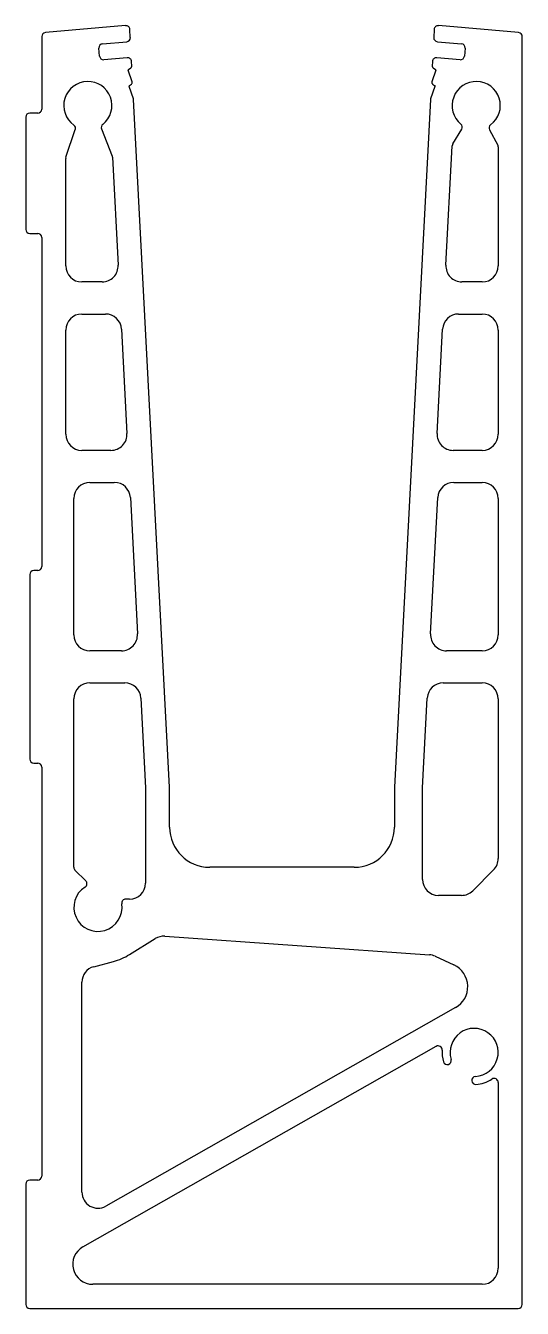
# Model space of a CAD drawing. Extents: x 1093 to 1155, y 2008 to 2168.
import ezdxf

# ---------------------------------------------------------------- set-up
doc = ezdxf.new("R2010")
doc.units = 0
doc.layers.get('0').update_dxf_attribs({"linetype": 'CONTINUOUS'})

msp = doc.modelspace()

# ---------------------------------------------------------------- linework, layer by layer
for p, q in [((1105.68, 2168.33), (1095.69, 2167.46)), ((1106.27, 2166.86), (1106.22, 2167.86)), ((1144.13, 2167.86), (1144.07, 2166.86)), ((1154.65, 2167.46), (1144.67, 2168.33)), ((1095.24, 2166.96), (1095.24, 2157.92)), ((1102.81, 2166.07), (1105.82, 2166.33)), ((1144.53, 2166.33), (1147.53, 2166.07)), ((1155.11, 2008.87), (1155.11, 2166.96)), ((1102.45, 2164.53), (1102.36, 2165.53)), ((1105.89, 2164.33), (1102.99, 2164.08)), ((1147.36, 2164.08), (1144.46, 2164.33)), ((1147.99, 2165.53), (1147.9, 2164.53)), ((1106.51, 2161.34), (1106.01, 2162.76)), ((1106.05, 2162.88), (1106.35, 2163.07)), ((1106.46, 2163.29), (1106.43, 2163.86)), ((1144.34, 2162.76), (1143.84, 2161.34)), ((1143.92, 2163.86), (1143.89, 2163.29)), ((1144, 2163.07), (1144.3, 2162.88)), ((1106.16, 2160.88), (1106.41, 2161.04)), ((1143.94, 2161.04), (1144.19, 2160.88)), ((1106.67, 2159.19), (1106.12, 2160.76)), ((1144.23, 2160.76), (1143.68, 2159.19)), ((1111.17, 2073.37), (1106.68, 2159.12)), ((1143.67, 2159.12), (1139.17, 2073.37)), ((1093.24, 2156.92), (1093.24, 2142.92)), ((1094.74, 2157.42), (1093.74, 2157.42)), ((1098.26, 2151.91), (1099.42, 2155.36)), ((1102.69, 2155.45), (1104.02, 2152.07)), ((1146.44, 2153.59), (1147.56, 2155.42)), ((1151.03, 2155.33), (1152.05, 2153.44)), ((1145.59, 2138.48), (1146.37, 2153.36)), ((1152.11, 2153.2), (1152.11, 2138.37)), ((1098.24, 2138.37), (1098.24, 2151.75)), ((1104.05, 2151.91), (1104.76, 2138.48)), ((1093.74, 2142.42), (1094.74, 2142.42)), ((1095.24, 2141.92), (1095.24, 2100.87)), ((1102.76, 2136.37), (1100.24, 2136.37)), ((1150.11, 2136.37), (1147.59, 2136.37)), ((1100.24, 2132.37), (1103.18, 2132.37)), ((1147.17, 2132.37), (1150.11, 2132.37)), ((1098.24, 2117.37), (1098.24, 2130.37)), ((1105.18, 2130.48), (1105.86, 2117.48)), ((1144.49, 2117.48), (1145.17, 2130.48)), ((1152.11, 2130.37), (1152.11, 2117.37)), ((1103.86, 2115.37), (1100.24, 2115.37)), ((1150.11, 2115.37), (1146.49, 2115.37)), ((1101.24, 2111.37), (1104.28, 2111.37)), ((1146.57, 2111.37), (1150.11, 2111.37)), ((1099.24, 2092.37), (1099.24, 2109.37)), ((1106.28, 2109.48), (1107.17, 2092.48)), ((1143.68, 2092.48), (1144.57, 2109.48)), ((1152.11, 2109.37), (1152.11, 2092.37)), ((1094.74, 2100.37), (1094.24, 2100.37)), ((1093.74, 2099.87), (1093.74, 2076.87)), ((1105.17, 2090.37), (1101.24, 2090.37)), ((1150.11, 2090.37), (1145.68, 2090.37)), ((1101.24, 2086.37), (1105.59, 2086.37)), ((1145.26, 2086.37), (1150.11, 2086.37)), ((1099.24, 2063.38), (1099.24, 2084.37)), ((1107.59, 2084.48), (1108.17, 2073.3)), ((1142.67, 2073.28), (1143.26, 2084.48)), ((1152.11, 2084.37), (1152.11, 2064.47)), ((1094.24, 2076.37), (1094.74, 2076.37)), ((1095.24, 2075.87), (1095.24, 2024.87)), ((1108.17, 2073.3), (1108.17, 2061.4)), ((1111.17, 2068.37), (1111.17, 2073.37)), ((1139.17, 2073.37), (1139.17, 2068.37)), ((1142.67, 2061.87), (1142.67, 2073.28)), ((1100.72, 2061.69), (1099.38, 2063.02)), ((1134.17, 2063.37), (1116.17, 2063.37)), ((1151.53, 2063.06), (1148.93, 2060.46)), ((1106.17, 2059.4), (1105.7, 2059.4)), ((1147.52, 2059.87), (1144.67, 2059.87)), ((1106.17, 2052.49), (1109.37, 2054.48)), ((1110.57, 2054.77), (1143.55, 2052.47)), ((1144.25, 2052.28), (1146.58, 2051.2)), ((1101.72, 2050.98), (1104.17, 2051.63)), ((1100.24, 2022.86), (1100.24, 2049.04)), ((1146.79, 2045.87), (1103.23, 2021.12)), ((1100.37, 2016.05), (1144.38, 2041.05)), ((1152.11, 2036.55), (1152.11, 2013.37)), ((1093.24, 2023.87), (1093.24, 2008.87)), ((1094.74, 2024.37), (1093.74, 2024.37)), ((1150.11, 2011.37), (1101.6, 2011.37)), ((1093.74, 2008.37), (1154.61, 2008.37))]:
    msp.add_line(p, q)
for centre, radius, start, end in [((1095.74, 2166.96), 0.5, 95, 180), ((1105.72, 2167.83), 0.5, 3, 95), ((1144.63, 2167.83), 0.5, 85, 177), ((1154.61, 2166.96), 0.5, 0, 85), ((1102.86, 2165.57), 0.5, 95, 185), ((1105.78, 2166.83), 0.5, 275, 3), ((1144.57, 2166.83), 0.5, 177, 265), ((1147.49, 2165.57), 0.5, 355, 85), ((1102.94, 2164.58), 0.5, 185, 275), ((1105.93, 2163.83), 0.5, 3, 95), ((1144.42, 2163.83), 0.5, 85, 177), ((1147.4, 2164.58), 0.5, 265, 355), ((1106.11, 2162.79), 0.1, 123, 199.2868), ((1106.21, 2163.28), 0.25, 303, 3), ((1144.14, 2163.28), 0.25, 177, 237), ((1144.24, 2162.79), 0.1, 340.7132, 57), ((1100.98, 2158.37), 3, 308.4597, 234.5403), ((1106.27, 2161.25), 0.25, 303, 19.2868), ((1144.08, 2161.25), 0.25, 160.7132, 237), ((1149.37, 2158.37), 3, 306.7132, 230.2868), ((1106.21, 2160.8), 0.1, 123, 199.2868), ((1144.14, 2160.8), 0.1, 340.7132, 57), ((1094.74, 2157.92), 0.5, 270, 0), ((1106.43, 2159.11), 0.25, 3, 19.2868), ((1143.92, 2159.11), 0.25, 160.7132, 177), ((1093.74, 2156.92), 0.5, 90, 180), ((1098.95, 2155.52), 0.5, 341.5, 54.5403), ((1103.15, 2155.63), 0.5, 128.4597, 201.5), ((1147.14, 2155.68), 0.5, 328.5, 50.2868), ((1151.46, 2155.57), 0.5, 126.7132, 208.5), ((1146.87, 2153.33), 0.5, 148.5, 177), ((1151.61, 2153.2), 0.5, 0, 28.5), ((1098.74, 2151.75), 0.5, 161.5, 180), ((1103.55, 2151.89), 0.5, 3, 21.5), ((1093.74, 2142.92), 0.5, 180, 270), ((1094.74, 2141.92), 0.5, 0, 90), ((1100.24, 2138.37), 2, 180, 270), ((1102.76, 2138.37), 2, 270, 3), ((1147.59, 2138.37), 2, 177, 270), ((1150.11, 2138.37), 2, 270, 0), ((1100.24, 2130.37), 2, 90, 180), ((1103.18, 2130.37), 2, 3, 90), ((1147.17, 2130.37), 2, 90, 177), ((1150.11, 2130.37), 2, 0, 90), ((1100.24, 2117.37), 2, 180, 270), ((1103.86, 2117.37), 2, 270, 3), ((1146.49, 2117.37), 2, 177, 270), ((1150.11, 2117.37), 2, 270, 0), ((1101.24, 2109.37), 2, 90, 180), ((1104.28, 2109.37), 2, 3, 90), ((1146.57, 2109.37), 2, 90, 177), ((1150.11, 2109.37), 2, 0, 90), ((1094.24, 2099.87), 0.5, 90, 180), ((1094.74, 2100.87), 0.5, 270, 0), ((1101.24, 2092.37), 2, 180, 270), ((1105.17, 2092.37), 2, 270, 3), ((1145.68, 2092.37), 2, 177, 270), ((1150.11, 2092.37), 2, 270, 0), ((1101.24, 2084.37), 2, 90, 180), ((1105.59, 2084.37), 2, 3, 90), ((1145.26, 2084.37), 2, 90, 177), ((1150.11, 2084.37), 2, 0, 90), ((1094.24, 2076.87), 0.5, 180, 270), ((1094.74, 2075.87), 0.5, 0, 90), ((1116.17, 2068.37), 5, 180, 270), ((1134.17, 2068.37), 5, 270, 360), ((1150.11, 2064.47), 2, 315, 0), ((1099.74, 2063.38), 0.5, 180, 225), ((1144.67, 2061.87), 2, 180, 270), ((1102.24, 2058.38), 3, 122.327, 8.6445), ((1100.37, 2061.34), 0.5, 302.327, 45), ((1106.17, 2061.4), 2, 270, 0), ((1147.52, 2061.87), 2, 270, 315), ((1105.7, 2058.9), 0.5, 90, 188.6445), ((1110.43, 2052.78), 2, 86, 121.7315), ((1102.24, 2058.85), 7.47, 285, 301.7315), ((1143.41, 2050.47), 2, 65, 86), ((1102.24, 2049.04), 2, 105, 180), ((1145.31, 2048.48), 3, 299.6, 65), ((1149.11, 2040.29), 3, 273.2132, 196.7868), ((1144.62, 2040.61), 0.5, 355.851, 119.6), ((1149.11, 2040.29), 4, 175.851, 196.7868), ((1145.76, 2039.28), 0.5, 196.7868, 16.7868), ((1149.31, 2036.79), 0.5, 93.2132, 273.2132), ((1149.11, 2040.29), 4, 273.2132, 303.749), ((1151.61, 2036.55), 0.5, 0, 123.749), ((1093.74, 2023.87), 0.5, 90, 180), ((1094.74, 2024.87), 0.5, 270, 360), ((1102.24, 2022.86), 2, 180, 299.6), ((1101.6, 2013.87), 2.5, 119.6, 270), ((1150.11, 2013.37), 2, 270, 0), ((1093.74, 2008.87), 0.5, 180, 270), ((1154.61, 2008.87), 0.5, 270, 360)]:
    msp.add_arc(centre, radius, start, end)

doc.saveas('drawing.dxf')
